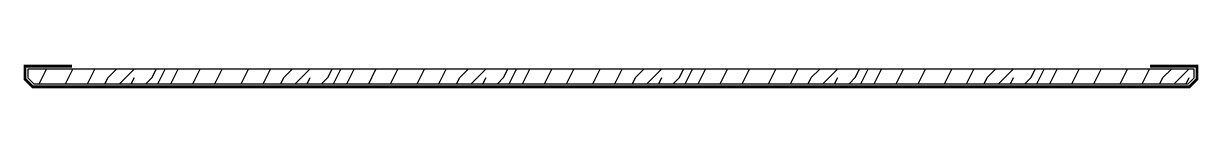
# Model space of a CAD drawing. Header units: millimetres. Extents: x 0 to 400, y -8 to 0.
import ezdxf

# ---------------------------------------------------------------- set-up
doc = ezdxf.new("R2010")
doc.units = ezdxf.units.MM
doc.linetypes.add('DASH', pattern=[0.35, 0.25, -0.1])
for name, color, linetype in [('I-DT-01', 161, 'Continuous'), ('I-DT-03', 8, 'Continuous'), ('I-EL_饰面剖切线', 3, 'Continuous')]:
    doc.layers.add(name, color=color, linetype=linetype)

msp = doc.modelspace()

# ---------------------------------------------------------------- hatches: boundary and pattern name
at = {"layer": 'I-DT-03'}
h = msp.add_hatch(dxfattribs=at)
h.set_pattern_fill('M木纹03', color=256, scale=30)
h.set_pattern_definition([(0, (-127234.674, 15821.08), (60, 60), [3, -57]), (90, (-127210.674, 15842.08), (-60, 60), [6, -54]), (45, (-127222.674, 15836.08), (7e-15, 59.999425), [4.242, -12.726, 4.242, -8.484, 29.7, -25.5]), (45, (-127237.674, 15818.08), (7e-15, 60), [4.2426, -8.4852, 4.2426, -67.86]), (45, (-127216.674, 15824.08), (7e-15, 60), [4.2426, -80.610214]), (45, (-127210.674, 15821.08), (7e-15, 60), [4.2426, -80.610214]), (45, (-127219.674, 15827.08), (7e-15, 60), [4.2426, -80.610214]), (45, (-127222.674, 15830.08), (7e-15, 60), [8.4852, -76.367614]), (45, (-127207.674, 15875.08), (7e-15, 60), [8.4852, -76.367614]), (45, (-127228.674, 15833.08), (7e-15, 60), [16.9704, -67.882414]), (45, (-127231.674, 15836.08), (7e-15, 60), [16.9704, -67.882414]), (45, (-127192.674, 15854.08), (7e-15, 60), [16.9704, -67.882414]), (45, (-127234.674, 15842.08), (7e-15, 60), [12.72792, -72.124894]), (45, (-127246.674, 15851.08), (7e-15, 60), [12.72792, -72.124894]), (45, (-127240.674, 15845.08), (7e-15, 60), [12.72792, -72.124894]), (45, (-127201.674, 15863.08), (7e-15, 60), [21.213204, -63.63961]), (45, (-127207.674, 15866.08), (7e-15, 60), [21.213204, -63.63961]), (45, (-127201.674, 15851.08), (7e-15, 60), [29.698485, -55.15433]), (26.565051, (-127228.674, 15827.08), (60, 2e-08), [6.708203, -127.455875]), (26.565051, (-127216.674, 15845.08), (60, 2e-08), [6.708203, -127.455875]), (26.565051, (-127219.674, 15839.08), (60, 2e-08), [6.708203, -127.455875]), (26.565051, (-127231.674, 15821.08), (60, 2e-08), [13.416408, -120.74767]), (26.565051, (-127219.674, 15848.08), (60, 2e-08), [20.124612, -114.039467]), (26.565051, (-127225.674, 15851.08), (60, 2e-08), [26.832816, -107.331263]), (26.565051, (-127231.674, 15854.08), (60, 2e-08), [26.832816, -107.331263]), (26.565051, (-127240.674, 15872.08), (60, 2e-08), [26.832816, -107.331263]), (26.565051, (-127240.674, 15866.08), (60, 2e-08), [33.54102, -100.62306]), (26.565051, (-127237.674, 15860.08), (60, 2e-08), [33.54102, -100.62306]), (63.43495, (-127216.674, 15836.08), (3e-09, 60), [6.708203, -127.455875]), (63.43495, (-127225.674, 15830.08), (3e-09, 60), [6.708203, -127.455875]), (63.43495, (-127234.674, 15821.08), (3e-09, 60), [13.416408, -120.74767]), (63.43495, (-127216.674, 15830.08), (3e-09, 60), [13.416408, -120.74767]), (63.43495, (-127240.674, 15818.08), (3e-09, 60), [20.124612, -114.039467]), (63.43495, (-127246.674, 15818.08), (3e-09, 60), [26.832816, -107.331263]), (63.43495, (-127192.674, 15821.08), (3e-09, 60), [26.832816, -107.331263]), (63.43495, (-127213.674, 15827.08), (3e-09, 60), [26.832816, -107.331263]), (63.43495, (-127201.674, 15821.08), (3e-09, 60), [33.54102, -100.62306]), (63.43495, (-127207.674, 15824.08), (3e-09, 60), [33.54102, -100.62306])])
h.paths.add_polyline_path([(399, -1), (1, -1), (1, -4), (3, -6), (397, -6), (399, -4)])

# ---------------------------------------------------------------- linework, layer by layer
at = {"layer": 'I-DT-01'}
msp.add_lwpolyline([(399, -1), (1, -1), (1, -4), (3, -6), (397, -6), (399, -4)], close=True, dxfattribs=at)
at = {"layer": 'I-EL_饰面剖切线', "linetype": 'DASH', "ltscale": 5, "const_width": 1}
msp.add_lwpolyline([(16, 0), (0, 0), (0, -4.41), (2.59, -7), (397.41, -7), (400, -4.41), (400, 0), (384, 0)], dxfattribs=at)

doc.saveas('drawing.dxf')
